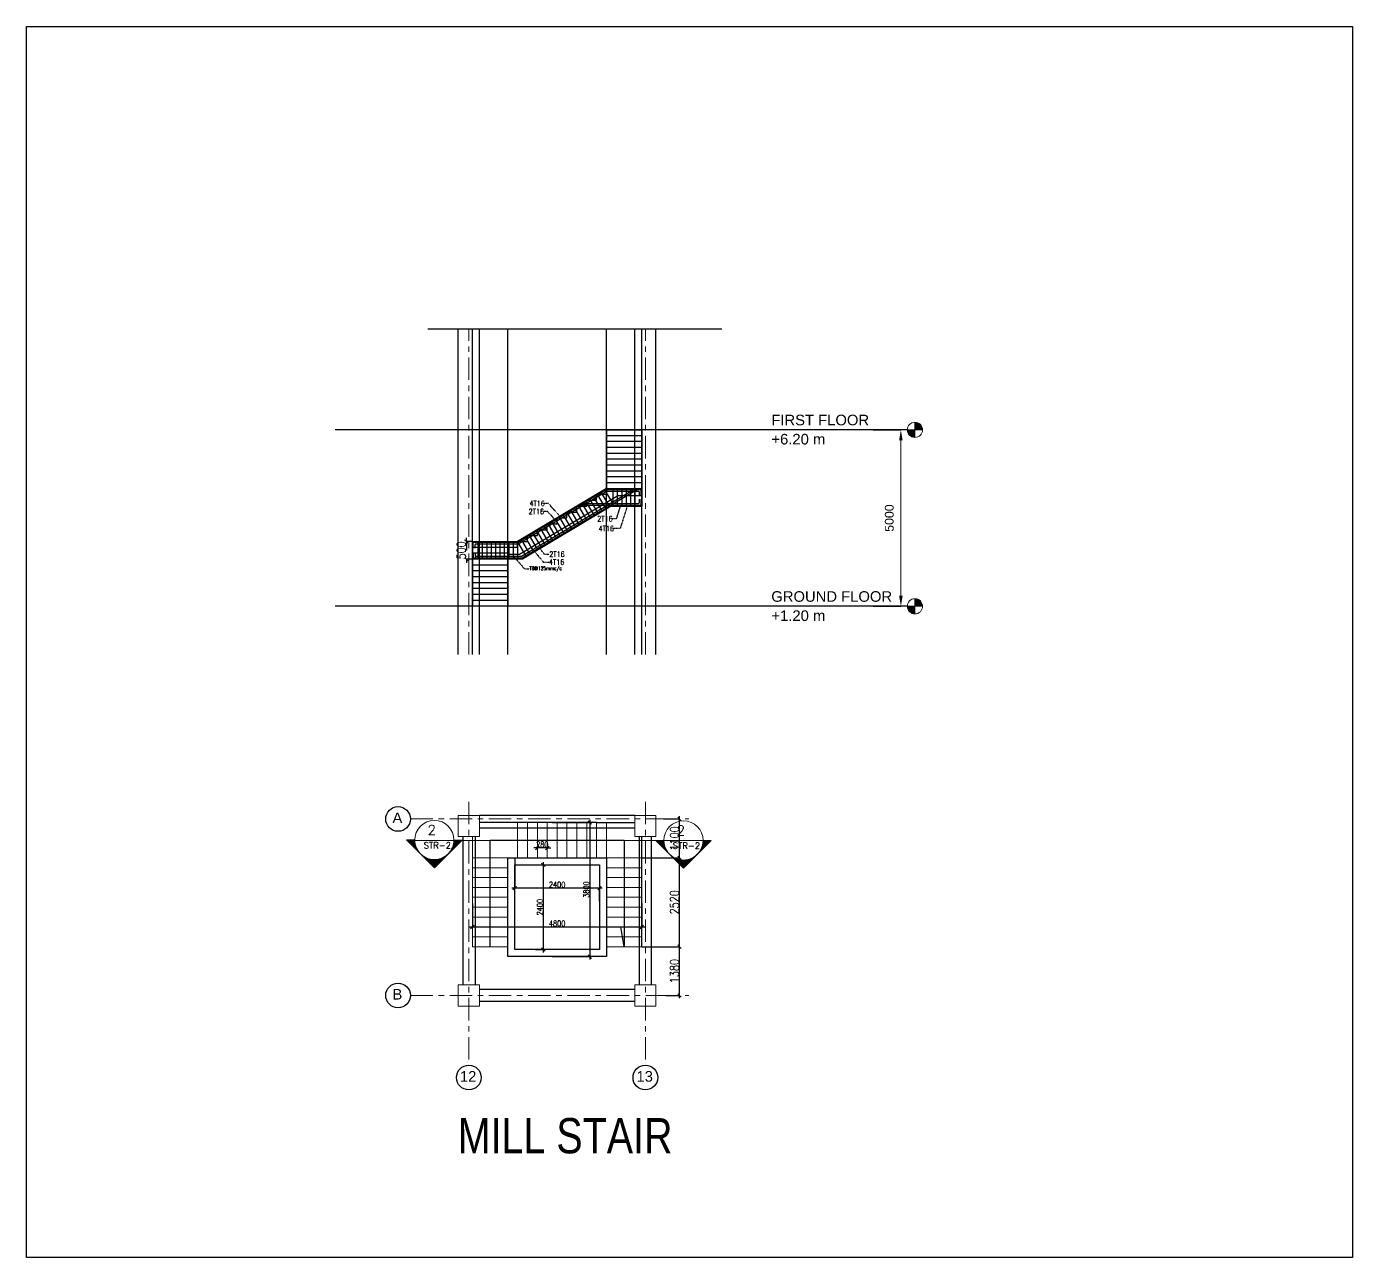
# Model space of a CAD drawing. Header units: millimetres. Extents: x 302989 to 1813244, y -656858 to -28185.
# Drawn here: x 1725616 to 1763175, y -612428 to -577549 of the extents above; entities that cross this region are included whole.
import ezdxf
from ezdxf import colors
from ezdxf.entities.mleader import LeaderData, LeaderLine
from ezdxf.math import Vec2, Vec3

# ---------------------------------------------------------------- set-up
doc = ezdxf.new("R2010")
doc.units = ezdxf.units.MM
doc.header["$MEASUREMENT"] = 0
doc.header["$PDMODE"] = 34
for name, pattern in [('Dashed', [0.24384, 0.12192, -0.12192]), ('Grid Line', [22.225, 12.7, -3.175, 3.175, -3.175]), ('Overhead', [3.96875, 2.38125, -1.5875])]:
    doc.linetypes.add(name, pattern=pattern)
for name, color, linetype, lineweight in [('A-FLOR-LEVL', 51, 'Continuous', 9), ('BEAMS', 3, 'Dashed', 30), ('DIM', 174, 'Continuous', 0), ('G-ANNO-SYMB', 111, 'Continuous', 9), ('LOAD AREA', 6, 'Continuous', 30), ('S-COLS', 5, 'Continuous', 9), ('S-GRID', 1, 'Continuous', 9), ('S-STRS-MBND', 31, 'Overhead', 9)]:
    doc.layers.add(name, color=color, linetype=linetype, lineweight=lineweight)
for name, color, linetype in [('BAR-NAME', 3, 'Continuous'), ('C.S LAYER Y', 131, 'Continuous'), ('COLS', 5, 'Continuous'), ('CUTTED-BAR', 2, 'Continuous'), ('limits', 7, 'Continuous')]:
    doc.layers.add(name, color=color, linetype=linetype)
doc.styles.add('ARIAL', font='arial.ttf', dxfattribs={"height": 2.2})
doc.styles.add('DIM', font='ROMANS.SHX', dxfattribs={"width": 0.8})
doc.styles.add('ITALICT', font='italict', dxfattribs={"height": 0.4})
doc.styles.get("Standard").update_dxf_attribs({"font": 'arial.ttf'})
doc.dimstyles.new('D250-1-100-BF', dxfattribs={"dimscale": 1000, "dimtxt": 0.25, "dimasz": 0.1, "dimexe": 0.1, "dimexo": 0.1, "dimgap": 0.02, "dimtad": 1, "dimdec": 0, "dimzin": 13, "dimdsep": 46, "dimtxsty": 'DIM', "dimblk1": 'OBLIQUE', "dimblk2": 'OBLIQUE', "dimsah": 1, "dimcen": 0, "dimdle": 0.08, "dimclrd": 8, "dimclre": 9, "dimclrt": 4, "dimadec": 0, "dimazin": 0, "dimtp": 1, "dimtm": 1, "dimtfac": 1000, "dimtdec": 0, "dimtix": 1, "dimtmove": 0, "dimatfit": 3, "dimldrblk": 'OBLIQUE', "dimfxl": 1, "dimtolj": 1, "dimtzin": 13, "dimarcsym": 0})
doc.dimstyles.new('ISO-25', dxfattribs={"dimtxt": 550, "dimasz": 600, "dimexe": 1.25, "dimexo": 0.625, "dimtad": 1, "dimdec": 0, "dimdsep": 46, "dimtxsty": 'Standard', "dimcen": 2.5, "dimadec": 0, "dimazin": 0, "dimtfac": 1, "dimtdec": 0, "dimtmove": 0, "dimatfit": 3, "dimfxl": 1, "dimarcsym": 0})

# ---------------------------------------------------------------- blocks, each defined once
blk = doc.blocks.new('_OBLIQUE')
at = {"color": 0, "linetype": 'ByBlock'}
blk.add_line((-0.5, -0.5), (0.5, 0.5), dxfattribs=at)
blk = doc.blocks.new('*D2033')
at = {"layer": 'Defpoints', "color": 0, "lineweight": -2, "ltscale": 2000, "transparency": 16777216}
for p in [(1740508, -600103), (1740508, -603903), (1741571, -603903)]:
    blk.add_point(p, dxfattribs=at)
at = {"layer": 'DIM', "color": 9, "lineweight": -2, "ltscale": 2000, "transparency": 16777216}
for p, q in [((1740508, -600103), (1741571, -600103)), ((1740508, -603903), (1741571, -603903))]:
    blk.add_line(p, q, dxfattribs=at)
at = {"layer": 'DIM', "color": 8, "lineweight": -2, "ltscale": 2000, "transparency": 16777216}
blk.add_line((1741571, -600023), (1741571, -603983), dxfattribs=at)
at = {"layer": 'DIM', "color": 8, "lineweight": -2, "ltscale": 2000, "transparency": 16777216, "xscale": 100, "yscale": 100, "zscale": 100}
for p, rotation in [((1741571, -600103), 90), ((1741571, -603903), 270)]:
    blk.add_blockref('_OBLIQUE', p, dxfattribs=dict(at, rotation=rotation))
at = {"layer": 'DIM', "color": 4, "lineweight": -2, "ltscale": 2000, "transparency": 16777216, "insert": (1741471, -602003), "char_height": 160, "attachment_point": 5, "rotation": 90, "style": 'DIM'}
blk.add_mtext('\\A1;3800', dxfattribs=at)
blk = doc.blocks.new('*D2034')
at = {"layer": 'Defpoints', "color": 0, "lineweight": -2, "ltscale": 2000, "transparency": 16777216}
for p in [(1738246, -602400), (1743046, -602400), (1743046, -603063)]:
    blk.add_point(p, dxfattribs=at)
at = {"layer": 'DIM', "color": 9, "lineweight": -2, "ltscale": 2000, "transparency": 16777216}
for p, q in [((1738246, -602400), (1738246, -603063)), ((1743046, -602400), (1743046, -603063))]:
    blk.add_line(p, q, dxfattribs=at)
at = {"layer": 'DIM', "color": 8, "lineweight": -2, "ltscale": 2000, "transparency": 16777216}
blk.add_line((1738166, -603063), (1743126, -603063), dxfattribs=at)
at = {"layer": 'DIM', "color": 8, "lineweight": -2, "ltscale": 2000, "transparency": 16777216, "xscale": 100, "yscale": 100, "zscale": 100, "rotation": 180}
blk.add_blockref('_OBLIQUE', (1738246, -603063), dxfattribs=at)
at = {"layer": 'DIM', "color": 8, "lineweight": -2, "ltscale": 2000, "transparency": 16777216, "xscale": 100, "yscale": 100, "zscale": 100}
blk.add_blockref('_OBLIQUE', (1743046, -603063), dxfattribs=at)
at = {"layer": 'DIM', "color": 4, "lineweight": -2, "ltscale": 2000, "transparency": 16777216, "insert": (1740646, -602963), "char_height": 160, "attachment_point": 5, "style": 'DIM'}
blk.add_mtext('\\A1;4800', dxfattribs=at)
blk = doc.blocks.new('*D2035')
at = {"layer": 'Defpoints', "color": 0, "lineweight": -2, "ltscale": 2000, "transparency": 16777216}
for p in [(1739446, -601103), (1739446, -601965), (1741846, -602336)]:
    blk.add_point(p, dxfattribs=at)
at = {"layer": 'DIM', "color": 9, "lineweight": -2, "ltscale": 2000, "transparency": 16777216}
for p, q in [((1739446, -601103), (1739446, -601965)), ((1741846, -602336), (1741846, -601965))]:
    blk.add_line(p, q, dxfattribs=at)
at = {"layer": 'DIM', "color": 8, "lineweight": -2, "ltscale": 2000, "transparency": 16777216}
blk.add_line((1741926, -601965), (1739366, -601965), dxfattribs=at)
at = {"layer": 'DIM', "color": 8, "lineweight": -2, "ltscale": 2000, "transparency": 16777216, "xscale": 100, "yscale": 100, "zscale": 100, "rotation": 180}
blk.add_blockref('_OBLIQUE', (1739446, -601965), dxfattribs=at)
at = {"layer": 'DIM', "color": 8, "lineweight": -2, "ltscale": 2000, "transparency": 16777216, "xscale": 100, "yscale": 100, "zscale": 100}
blk.add_blockref('_OBLIQUE', (1741846, -601965), dxfattribs=at)
at = {"layer": 'DIM', "color": 4, "lineweight": -2, "ltscale": 2000, "transparency": 16777216, "insert": (1740646, -601865), "char_height": 160, "attachment_point": 5, "style": 'DIM'}
blk.add_mtext('\\A1;2400', dxfattribs=at)
blk = doc.blocks.new('*D2036')
at = {"layer": 'Defpoints', "color": 0, "lineweight": -2, "ltscale": 2000, "transparency": 16777216}
for p in [(1740034, -601303), (1740257, -601303), (1740034, -603703)]:
    blk.add_point(p, dxfattribs=at)
at = {"layer": 'DIM', "color": 9, "lineweight": -2, "ltscale": 2000, "transparency": 16777216}
for p, q in [((1740034, -601303), (1740257, -601303)), ((1740034, -603703), (1740257, -603703))]:
    blk.add_line(p, q, dxfattribs=at)
at = {"layer": 'DIM', "color": 8, "lineweight": -2, "ltscale": 2000, "transparency": 16777216}
blk.add_line((1740257, -603783), (1740257, -601223), dxfattribs=at)
at = {"layer": 'DIM', "color": 8, "lineweight": -2, "ltscale": 2000, "transparency": 16777216, "xscale": 100, "yscale": 100, "zscale": 100}
for p, rotation in [((1740257, -601303), 90), ((1740257, -603703), 270)]:
    blk.add_blockref('_OBLIQUE', p, dxfattribs=dict(at, rotation=rotation))
at = {"layer": 'DIM', "color": 4, "lineweight": -2, "ltscale": 2000, "transparency": 16777216, "insert": (1740157, -602503), "char_height": 160, "attachment_point": 5, "rotation": 90, "style": 'DIM'}
blk.add_mtext('\\A1;2400', dxfattribs=at)
blk = doc.blocks.new('Section - M_Section Head - Filled-853-FOUNDATION')
at = {"layer": 'G-ANNO-SYMB'}
h = blk.add_hatch(color=256, dxfattribs=at)
edge = h.paths.add_edge_path(flags=0)
edge.add_line((-6, 8.49), (-6, 6))
edge.add_arc((-6, 0), 6, 90, 135)
edge.add_line((-10.24, 4.24), (-6, 8.49))
h = blk.add_hatch(color=256, dxfattribs=at)
edge = h.paths.add_edge_path(flags=0)
edge.add_line((-6, 8.49), (-1.76, 4.24))
edge.add_arc((-6, 0), 6, 45, 90)
edge.add_line((-6, 6), (-6, 8.49))
h = blk.add_hatch(color=256, dxfattribs=at)
edge = h.paths.add_edge_path(flags=0)
edge.add_line((-14.49, 0), (-10.24, 4.24))
edge.add_arc((-6, 0), 6, 135, 180)
edge.add_line((-12, 0), (-14.49, 0))
h = blk.add_hatch(color=256, dxfattribs=at)
edge = h.paths.add_edge_path(flags=0)
edge.add_line((2.49, 0), (0, 0))
edge.add_arc((-6, 0), 6, 360, 405)
edge.add_line((-1.76, 4.24), (2.49, 0))
for p, q in [((-6, 8.49), (-14.49, 0)), ((-6, 8.49), (-10.24, 4.24)), ((-6, 8.49), (2.49, 0)), ((-6, 6), (-6, 8.49)), ((-6, 8.49), (-6, 6)), ((-1.76, 4.24), (-6, 8.49)), ((-10.24, 4.24), (-14.49, 0)), ((2.49, 0), (-1.76, 4.24)), ((-14.49, 0), (-12, 0)), ((0, 0), (2.49, 0)), ((-12, 0), (-14.49, 0)), ((0, 0), (2.49, 0))]:
    blk.add_line(p, q, dxfattribs=at)
for start, end in [(360, 180), (135, 180), (90, 135), (45, 90), (360, 45), (180, 360)]:
    blk.add_arc((-6, 0), 6, start, end, dxfattribs=at)
blk = doc.blocks.new('*D2037')
at = {"layer": 'Defpoints', "color": 0, "lineweight": -2, "ltscale": 2000, "transparency": 16777216}
for p in [(1740086, -600739), (1740086, -600825), (1740366, -600739)]:
    blk.add_point(p, dxfattribs=at)
at = {"layer": 'DIM', "color": 8, "lineweight": -2, "ltscale": 2000, "transparency": 16777216}
for p, q in [((1740086, -600825), (1739986, -600825)), ((1740366, -600825), (1740086, -600825)), ((1740366, -600825), (1740466, -600825))]:
    blk.add_line(p, q, dxfattribs=at)
at = {"layer": 'DIM', "color": 9, "lineweight": -2, "ltscale": 2000, "transparency": 16777216}
for p, q in [((1740086, -600739), (1740086, -600825)), ((1740366, -600739), (1740366, -600825))]:
    blk.add_line(p, q, dxfattribs=at)
at = {"layer": 'DIM', "color": 8, "lineweight": -2, "ltscale": 2000, "transparency": 16777216, "xscale": 100, "yscale": 100, "zscale": 100}
blk.add_blockref('_OBLIQUE', (1740086, -600825), dxfattribs=at)
at = {"layer": 'DIM', "color": 8, "lineweight": -2, "ltscale": 2000, "transparency": 16777216, "xscale": 100, "yscale": 100, "zscale": 100, "rotation": 180}
blk.add_blockref('_OBLIQUE', (1740366, -600825), dxfattribs=at)
at = {"layer": 'DIM', "color": 4, "lineweight": -2, "ltscale": 2000, "transparency": 16777216, "insert": (1740226, -600725), "char_height": 160, "attachment_point": 5, "style": 'DIM'}
blk.add_mtext('\\A1;280', dxfattribs=at)
blk = doc.blocks.new('*D2038')
at = {"layer": 'A-FLOR-LEVL', "color": 8, "lineweight": -2, "ltscale": 2000, "transparency": 16777216}
blk.add_line((1744114, -605083), (1744114, -603543), dxfattribs=at)
at = {"layer": 'A-FLOR-LEVL', "color": 9, "lineweight": -2, "ltscale": 2000, "transparency": 16777216}
for p, q in [((1743046, -603623), (1744114, -603623)), ((1743729, -605003), (1744114, -605003))]:
    blk.add_line(p, q, dxfattribs=at)
at = {"layer": 'Defpoints', "color": 0, "lineweight": -2, "ltscale": 2000, "transparency": 16777216}
for p in [(1743046, -603623), (1744114, -603623), (1743729, -605003)]:
    blk.add_point(p, dxfattribs=at)
at = {"layer": 'A-FLOR-LEVL', "color": 8, "lineweight": -2, "ltscale": 2000, "transparency": 16777216, "xscale": 100, "yscale": 100, "zscale": 100}
for p, rotation in [((1744114, -603623), 90), ((1744114, -605003), 270)]:
    blk.add_blockref('_OBLIQUE', p, dxfattribs=dict(at, rotation=rotation))
at = {"layer": 'A-FLOR-LEVL', "color": 4, "lineweight": -2, "ltscale": 2000, "transparency": 16777216, "insert": (1743969, -604313), "char_height": 250, "attachment_point": 5, "rotation": 90, "style": 'DIM'}
blk.add_mtext('\\A1;1380', dxfattribs=at)
blk = doc.blocks.new('*D2039')
at = {"layer": 'A-FLOR-LEVL', "color": 9, "lineweight": -2, "ltscale": 2000, "transparency": 16777216}
for p, q in [((1743046, -601103), (1744114, -601103)), ((1743046, -603623), (1744114, -603623))]:
    blk.add_line(p, q, dxfattribs=at)
at = {"layer": 'A-FLOR-LEVL', "color": 8, "lineweight": -2, "ltscale": 2000, "transparency": 16777216}
blk.add_line((1744114, -603703), (1744114, -601023), dxfattribs=at)
at = {"layer": 'Defpoints', "color": 0, "lineweight": -2, "ltscale": 2000, "transparency": 16777216}
for p in [(1743046, -601103), (1744114, -601103), (1743046, -603623)]:
    blk.add_point(p, dxfattribs=at)
at = {"layer": 'A-FLOR-LEVL', "color": 8, "lineweight": -2, "ltscale": 2000, "transparency": 16777216, "xscale": 100, "yscale": 100, "zscale": 100}
for p, rotation in [((1744114, -601103), 90), ((1744114, -603623), 270)]:
    blk.add_blockref('_OBLIQUE', p, dxfattribs=dict(at, rotation=rotation))
at = {"layer": 'A-FLOR-LEVL', "color": 4, "lineweight": -2, "ltscale": 2000, "transparency": 16777216, "insert": (1743969, -602363), "char_height": 250, "attachment_point": 5, "rotation": 90, "style": 'DIM'}
blk.add_mtext('\\A1;2520', dxfattribs=at)
blk = doc.blocks.new('*D2040')
at = {"layer": 'A-FLOR-LEVL', "color": 9, "lineweight": -2, "ltscale": 2000, "transparency": 16777216}
for p, q in [((1743657, -600003), (1744114, -600003)), ((1743046, -601103), (1744114, -601103))]:
    blk.add_line(p, q, dxfattribs=at)
at = {"layer": 'A-FLOR-LEVL', "color": 8, "lineweight": -2, "ltscale": 2000, "transparency": 16777216}
blk.add_line((1744114, -601183), (1744114, -599923), dxfattribs=at)
at = {"layer": 'Defpoints', "color": 0, "lineweight": -2, "ltscale": 2000, "transparency": 16777216}
for p in [(1743657, -600003), (1744114, -600003), (1743046, -601103)]:
    blk.add_point(p, dxfattribs=at)
at = {"layer": 'A-FLOR-LEVL', "color": 8, "lineweight": -2, "ltscale": 2000, "transparency": 16777216, "xscale": 100, "yscale": 100, "zscale": 100}
for p, rotation in [((1744114, -600003), 90), ((1744114, -601103), 270)]:
    blk.add_blockref('_OBLIQUE', p, dxfattribs=dict(at, rotation=rotation))
at = {"layer": 'A-FLOR-LEVL', "color": 4, "lineweight": -2, "ltscale": 2000, "transparency": 16777216, "insert": (1743969, -600553), "char_height": 250, "attachment_point": 5, "rotation": 90, "style": 'DIM'}
blk.add_mtext('\\A1;1100', dxfattribs=at)
blk = doc.blocks.new('*D2041')
at = {"color": 0, "linetype": 'Continuous', "lineweight": -2, "transparency": 16777216}
for p, q in [((1749598, -588977), (1750385, -588977)), ((1749598, -593977), (1750385, -593977))]:
    blk.add_line(p, q, dxfattribs=at)
at = {"color": 0, "linetype": 'Continuous', "lineweight": 15, "transparency": 16777216}
blk.add_line((1750383, -593677), (1750383, -589277), dxfattribs=at)
at = {"color": 0, "linetype": 'Continuous', "lineweight": -2, "transparency": 16777216}
for points in [[(1750333, -589277), (1750433, -589277), (1750383, -588977)], [(1750333, -593677), (1750433, -593677), (1750383, -593977)]]:
    blk.add_solid(points, dxfattribs=at)
at = {"layer": 'Defpoints', "color": 0, "linetype": 'Continuous', "lineweight": -2, "transparency": 16777216}
for p in [(1749598, -588977), (1750383, -588977), (1749598, -593977)]:
    blk.add_point(p, dxfattribs=at)
at = {"color": 0, "linetype": 'Continuous', "transparency": 16777216, "insert": (1750056, -591477), "char_height": 250, "attachment_point": 5, "rotation": 90}
blk.add_mtext('5000', dxfattribs=at)
blk = doc.blocks.new('Level - Family2-1275136-Section-A02')
at = {"layer": 'A-FLOR-LEVL'}
h = blk.add_hatch(color=256, dxfattribs=at)
edge = h.paths.add_edge_path(flags=0)
edge.add_line((35846, 900), (35846, 1500))
edge.add_arc((35846, 900), 600, 0, 90, ccw=False)
edge.add_line((36446, 900), (35846, 900))
h = blk.add_hatch(color=256, dxfattribs=at)
edge = h.paths.add_edge_path(flags=0)
edge.add_line((35846, 900), (35846, 300))
edge.add_arc((35846, 900), 600, 180, 270, ccw=False)
edge.add_line((35246, 900), (35846, 900))
for p, q in [((35846, 300), (35846, 1500)), ((35846, 1500), (35846, 900)), ((36446, 900), (35246, 900)), ((35846, 900), (35246, 900)), ((35846, 300), (35846, 900)), ((35846, 900), (36446, 900))]:
    blk.add_line(p, q, dxfattribs=at)
blk.add_circle((35846, 900), 600, dxfattribs=at)
for start, end in [(360, 90), (180, 270)]:
    blk.add_arc((35846, 900), 600, start, end, dxfattribs=at)
blk = doc.blocks.new('*D2105')
at = {"layer": 'BEAMS', "color": 8, "lineweight": -2, "ltscale": 2000, "transparency": 16777216}
for p, q in [((1621453, -583238), (1621453, -583138)), ((1621453, -583238), (1621453, -583738)), ((1621453, -583738), (1621453, -583838))]:
    blk.add_line(p, q, dxfattribs=at)
at = {"layer": 'BEAMS', "color": 9, "lineweight": -2, "ltscale": 2000, "transparency": 16777216}
for p, q in [((1621623, -583238), (1621453, -583238)), ((1621623, -583738), (1621453, -583738))]:
    blk.add_line(p, q, dxfattribs=at)
at = {"layer": 'Defpoints', "color": 0, "lineweight": -2, "ltscale": 2000, "transparency": 16777216}
for p in [(1621623, -583238), (1621453, -583738), (1621623, -583738)]:
    blk.add_point(p, dxfattribs=at)
at = {"layer": 'BEAMS', "color": 8, "lineweight": -2, "ltscale": 2000, "transparency": 16777216, "xscale": 100, "yscale": 100, "zscale": 100}
for p, rotation in [((1621453, -583238), 270), ((1621453, -583738), 90)]:
    blk.add_blockref('_OBLIQUE', p, dxfattribs=dict(at, rotation=rotation))
at = {"layer": 'BEAMS', "color": 4, "lineweight": -2, "ltscale": 2000, "transparency": 16777216, "insert": (1621308, -583488), "char_height": 250, "attachment_point": 5, "rotation": 90, "style": 'DIM'}
blk.add_mtext('\\A1;500', dxfattribs=at)
blk = doc.blocks.new('*U2106')
at = {"layer": 'A-FLOR-LEVL', "lineweight": -2, "ltscale": 2000}
blk.add_line((124, 450), (124, 0), dxfattribs=at)
blk = doc.blocks.new('*U2107')
at = {"color": 0, "linetype": 'ByBlock', "lineweight": -2, "transparency": 16777216, "rotation": 30.81305782772527}
for p in [(1624964, -582560), (1625072, -582496), (1625179, -582432), (1625287, -582368), (1625394, -582304), (1625501, -582240), (1624320, -582944), (1624428, -582880), (1624535, -582816), (1624642, -582752), (1624750, -582688), (1624857, -582624), (1623676, -583329), (1623784, -583265), (1623891, -583201), (1623998, -583137), (1624106, -583073), (1624213, -583008), (1623032, -583713), (1623139, -583649), (1623247, -583585), (1623354, -583521), (1623461, -583457), (1623569, -583393)]:
    blk.add_blockref('*U2106', p, dxfattribs=at)
blk = doc.blocks.new('1236')
at = {"layer": 'A-FLOR-LEVL', "lineweight": -2, "ltscale": 2000}
for points in [[(1625602.5, -581761.3), (1625602.5, -582211.3)], [(1625727.5, -581761.3), (1625727.5, -582211.3)], [(1625852.5, -581761.3), (1625852.5, -582211.3)], [(1625977.5, -581761.3), (1625977.5, -582211.3)], [(1626102.5, -581761.3), (1626102.5, -582211.3)], [(1626227.5, -581761.3), (1626227.5, -582211.3)], [(1621777.8, -583262.8), (1621777.8, -583712.8)], [(1621902.8, -583262.8), (1621902.8, -583712.8)], [(1622027.8, -583262.8), (1622027.8, -583712.8)], [(1622152.8, -583262.8), (1622152.8, -583712.8)], [(1622277.8, -583262.8), (1622277.8, -583712.8)], [(1622402.8, -583262.8), (1622402.8, -583712.8)], [(1622527.8, -583262.8), (1622527.8, -583712.8)], [(1622652.8, -583262.8), (1622652.8, -583262.8)], [(1622652.8, -583262.8), (1622652.8, -583712.8)], [(1622777.8, -583262.8), (1622777.8, -583712.8)], [(1622902.8, -583262.8), (1622902.8, -583712.8)]]:
    blk.add_lwpolyline(points, dxfattribs=at)
at = {"layer": 'C.S LAYER Y', "color": 6, "lineweight": 25, "ltscale": 2000}
for p, q in [((1625425.6, -581761.3), (1622908.1, -583262.8)), ((1626206.4, -581761.3), (1623018.3, -583662.8)), ((1626304.1, -581761.3), (1623032.1, -583712.8)), ((1625425.6, -581761.3), (1626380.8, -581761.3)), ((1626396.8, -581777.3), (1626396.8, -581951.5)), ((1625439.3, -581811.3), (1622921.8, -583312.8)), ((1625439.3, -581811.3), (1626330.8, -581811.3)), ((1626346.8, -581827.3), (1626346.8, -581951.5)), ((1626346.8, -582033.6), (1626346.8, -582145.3)), ((1626396.8, -582033.6), (1626396.8, -582195.3)), ((1624671.1, -582211.3), (1626380.8, -582211.3)), ((1624754.9, -582161.3), (1626330.8, -582161.3)), ((1621647.8, -583423.3), (1621647.8, -583278.8)), ((1622908.1, -583262.8), (1621663.8, -583262.8)), ((1621647.8, -583552.3), (1621647.8, -583696.8)), ((1621697.8, -583423.3), (1621697.8, -583328.8)), ((1621697.8, -583552.3), (1621697.8, -583646.8)), ((1622921.8, -583312.8), (1621713.8, -583312.8)), ((1623032.1, -583712.8), (1621663.8, -583712.8)), ((1623018.3, -583662.8), (1621713.8, -583662.8))]:
    blk.add_line(p, q, dxfattribs=at)
for centre, start, end in [((1626380.8, -581777.3), 0, 90), ((1626330.8, -581827.3), 0, 90), ((1626330.8, -582145.3), 270, 0), ((1626380.8, -582195.3), 270, 0), ((1621663.8, -583278.8), 90, 180), ((1621713.8, -583328.8), 90, 180), ((1621713.8, -583646.8), 180, 270), ((1621663.8, -583696.8), 180, 270)]:
    blk.add_arc(centre, 16, start, end, dxfattribs=at)
at = {"layer": 'CUTTED-BAR', "color": 3, "lineweight": -2, "ltscale": 2000}
for p, q in [((1625422.8, -581733.8), (1622901.2, -583237.8)), ((1625422.8, -581733.8), (1626422.8, -581733.8)), ((1626422.8, -581733.8), (1626422.8, -582236.3)), ((1625556.5, -582236.3), (1623038.9, -583737.8)), ((1625556.5, -582236.3), (1626422.8, -582236.3)), ((1621622.8, -583737.8), (1621622.8, -583237.8)), ((1621622.8, -583237.8), (1622901.2, -583237.8)), ((1623038.9, -583737.8), (1621622.8, -583737.8))]:
    blk.add_line(p, q, dxfattribs=at)
at = {"color": 5, "lineweight": -2}
blk.add_blockref('*U2107', (0, 0), dxfattribs=at)
at = {"layer": 'BEAMS', "color": 5, "lineweight": -2, "ltscale": 2000}
dim = blk.add_linear_dim(base=(1621453.1, -583737.8), p1=(1621622.8, -583237.8), p2=(1621622.8, -583737.8), angle=90, dimstyle='D250-1-100-BF', override={"dimexe": 0, "dimexo": 0, "dimfxl": 3, "dimfxlon": 1}, dxfattribs=at)
dim.commit()
dim.dimension.update_dxf_attribs({"geometry": '*D2105', "text_midpoint": (1621308.1, -583487.8)})
at = {"layer": 'limits', "color": 4, "linetype": 'Continuous', "lineweight": 13}
ml = blk.add_multileader_mtext('Standard', dxfattribs=at)
ml.set_content('4T16', color=4, style='DIM')
ml.set_leader_properties()
ml.build(insert=Vec2(0, 0))
ml.multileader.update_dxf_attribs({"dogleg_length": 136.4, "arrow_head_size": 100})
ctx = ml.context
ctx.base_point, ctx.char_height, ctx.arrow_head_size, ctx.plane_origin = Vec3(1623235.9, -582158.9), 150, 100, Vec3(1624909, -582562.5)
notes = []
notes.append((ctx, [(1, (1, 1, 0), (1623776.3, -582158.9), (-1, 0), 136.4, [(0, [(1624118.1, -582541.1)], 0, [])])]))
ctx.mtext.insert, ctx.mtext.flow_direction = Vec3(1623237.9, -582083.9), 5
ml = blk.add_multileader_mtext('Standard', dxfattribs=at)
ml.set_content('2T16', color=4, style='DIM')
ml.set_leader_properties()
ml.build(insert=Vec2(0, 0))
ml.multileader.update_dxf_attribs({"dogleg_length": 136.4, "arrow_head_size": 100})
ctx = ml.context
ctx.base_point, ctx.char_height, ctx.arrow_head_size, ctx.plane_origin = Vec3(1623214.2, -582390.3), 150, 100, Vec3(1624108.2, -582492.5)
notes.append((ctx, [(1, (1, 1, 0), (1623754.7, -582390.3), (-1, 0), 136.4, [(0, [(1624008.3, -582664.8)], 0, [])])]))
ctx.mtext.insert, ctx.mtext.flow_direction = Vec3(1623216.2, -582315.3), 5
ml = blk.add_multileader_mtext('Standard', dxfattribs=at)
ml.set_content('2T16', color=4, style='DIM')
ml.set_leader_properties()
ml.build(insert=Vec2(0, 0))
ml.multileader.update_dxf_attribs({"dogleg_length": 136.4, "arrow_head_size": 100})
ctx = ml.context
ctx.base_point, ctx.char_height, ctx.arrow_head_size, ctx.plane_origin = Vec3(1625158.7, -582591.6), 150, 100, Vec3(1625751, -582095.6)
notes.append((ctx, [(1, (1, 1, 0), (1625699.1, -582591.6), (-1, 0), 136.4, [(0, [(1625830.8, -582161.3)], 0, [])])]))
ctx.mtext.insert, ctx.mtext.flow_direction = Vec3(1625160.7, -582516.6), 5
ml = blk.add_multileader_mtext('Standard', dxfattribs=at)
ml.set_content('4T16', color=4, style='DIM')
ml.set_leader_properties()
ml.build(insert=Vec2(0, 0))
ml.multileader.update_dxf_attribs({"dogleg_length": 136.4, "arrow_head_size": 100})
ctx = ml.context
ctx.base_point, ctx.char_height, ctx.arrow_head_size, ctx.plane_origin = Vec3(1625195.1, -582868.8), 150, 100, Vec3(1626551.8, -582165.6)
notes.append((ctx, [(1, (1, 1, 0), (1625808.5, -582868.8), (-1, 0), 209.4, [(0, [(1626017.2, -582211.3)], 0, [])])]))
ctx.mtext.insert, ctx.mtext.flow_direction = Vec3(1625197.1, -582793.8), 5
ml = blk.add_multileader_mtext('Standard', dxfattribs=at)
ml.set_content('T8@125mmc/c', color=4, style='DIM')
ml.set_leader_properties()
ml.build(insert=Vec2(0, 0))
ml.multileader.update_dxf_attribs({"dogleg_length": 136.4, "arrow_head_size": 100})
ctx = ml.context
ctx.base_point, ctx.char_height, ctx.arrow_head_size, ctx.plane_origin = Vec3(1623237.3, -584016.4), 100, 100, Vec3(1623670.8, -583849)
notes.append((ctx, [(0, (1, 1, 0), (1623100.9, -584016.4), (1, 0), 136.4, [(0, [(1622777.8, -583637.2)], 0, [])])]))
ctx.mtext.insert, ctx.mtext.flow_direction = Vec3(1623239.3, -583949.7), 5
ml = blk.add_multileader_mtext('Standard', dxfattribs=at)
ml.set_content('4T16', color=4, style='DIM')
ml.set_leader_properties()
ml.build(insert=Vec2(0, 0))
ml.multileader.update_dxf_attribs({"dogleg_length": 136.4, "arrow_head_size": 100})
ctx = ml.context
ctx.base_point, ctx.char_height, ctx.arrow_head_size, ctx.plane_origin = Vec3(1623790.6, -583819.9), 150, 100, Vec3(1624329.6, -583246.4)
notes.append((ctx, [(0, (1, 1, 0), (1623631.6, -583819.9), (1, 0), 159, [(0, [(1623375.6, -583507.9)], 0, [])])]))
ctx.mtext.insert, ctx.mtext.flow_direction = Vec3(1623792.6, -583744.9), 5
ml = blk.add_multileader_mtext('Standard', dxfattribs=at)
ml.set_content('2T16', color=4, style='DIM')
ml.set_leader_properties()
ml.build(insert=Vec2(0, 0))
ml.multileader.update_dxf_attribs({"dogleg_length": 136.4, "arrow_head_size": 100})
ctx = ml.context
ctx.base_point, ctx.char_height, ctx.arrow_head_size, ctx.plane_origin = Vec3(1623799.2, -583598.1), 150, 100, Vec3(1623528.8, -583176.4)
notes.append((ctx, [(0, (1, 1, 0), (1623659.6, -583598.1), (1, 0), 139.6, [(0, [(1623493, -583379.7)], 0, [])])]))
ctx.mtext.insert, ctx.mtext.flow_direction = Vec3(1623801.2, -583523.1), 5
for ctx, leaders in notes:
    for number, flags, end, landing, length, lines in leaders:
        leader = LeaderData()
        leader.index, (leader.has_last_leader_line, leader.has_dogleg_vector, leader.attachment_direction) = number, flags
        leader.last_leader_point, leader.dogleg_vector, leader.dogleg_length = Vec3(end), Vec3(landing), length
        for number, points, colour, breaks in lines:
            line = LeaderLine()
            line.index, line.vertices, line.color, line.breaks = number, Vec3.list(points), colors.encode_raw_color(colour), breaks
            leader.lines.append(line)
        ctx.leaders.append(leader)

msp = doc.modelspace()

# ---------------------------------------------------------------- linework, layer by layer
at = {"layer": 'A-FLOR-LEVL', "lineweight": -2, "ltscale": 2000}
msp.add_lwpolyline([(1725616.418, -577548.9682), (1763174.8819, -577548.9682), (1763174.8819, -612427.7804), (1725616.418, -612427.7804)], close=True, dxfattribs=at)
at = {"layer": 'COLS', "lineweight": -2, "ltscale": 2000}
for p, q in [((1737845.5591, -595342.6992), (1737845.5591, -586117.0151)), ((1738445.5591, -595342.6992), (1738445.5591, -586117.0151)), ((1742845.5591, -595342.6992), (1742845.5591, -586117.0151)), ((1743445.5591, -595342.6992), (1743445.5591, -586117.0151))]:
    msp.add_line(p, q, dxfattribs=at)
at = {"layer": 'CUTTED-BAR', "color": 3, "lineweight": -2, "ltscale": 2000}
for p, q in [((1742045.5584, -588977.1907), (1743045.5584, -588977.1907)), ((1742045.5584, -588977.1907), (1742045.5584, -590804.1907)), ((1742045.5584, -589134.1907), (1743045.5584, -589134.1907)), ((1743045.5584, -588977.1907), (1743045.5584, -590837.1907)), ((1742045.5584, -589301.1907), (1743045.5584, -589301.1907)), ((1742045.5584, -589468.1907), (1743045.5584, -589468.1907)), ((1742045.5584, -589635.1907), (1743045.5584, -589635.1907)), ((1742045.5584, -589802.1907), (1743045.5584, -589802.1907)), ((1742045.5584, -589969.1907), (1743045.5584, -589969.1907)), ((1742045.5584, -590136.1907), (1743045.5584, -590136.1907)), ((1742045.5584, -590303.1907), (1743045.5584, -590303.1907)), ((1742045.5584, -590470.1907), (1743045.5584, -590470.1907)), ((1742045.5584, -590637.1907), (1743045.5584, -590637.1907)), ((1742380.6721, -590837.1907), (1739580.6721, -592507.1907)), ((1742380.6721, -590837.1907), (1743045.5584, -590837.1907)), ((1739525.5584, -592307.1907), (1738245.5584, -592307.1907)), ((1738245.5584, -592307.1907), (1738245.5584, -593977.1907)), ((1739245.5584, -592474.1907), (1738245.5584, -592474.1907)), ((1739245.5584, -592641.1907), (1738245.5584, -592641.1907)), ((1739245.5584, -592307.1907), (1739245.5584, -593977.1907)), ((1739580.6721, -592507.1907), (1739245.5584, -592507.1907)), ((1739245.5584, -592808.1907), (1738245.5584, -592808.1907)), ((1739245.5584, -592975.1907), (1738245.5584, -592975.1907)), ((1739245.5584, -593142.1907), (1738245.5584, -593142.1907)), ((1739245.5584, -593309.1907), (1738245.5584, -593309.1907)), ((1739245.5584, -593476.1907), (1738245.5584, -593476.1907)), ((1739245.5584, -593643.1907), (1738245.5584, -593643.1907)), ((1739245.5584, -593810.1907), (1738245.5584, -593810.1907)), ((1739245.5584, -593977.1907), (1738245.5584, -593977.1907))]:
    msp.add_line(p, q, dxfattribs=at)
for points in [[(1741205.5584, -591305.1907), (1741205.5584, -591138.1907), (1741485.5584, -591138.1907)], [(1741485.5584, -591138.1907), (1741485.5584, -590971.1907), (1741765.5584, -590971.1907)], [(1741765.5584, -590971.1907), (1741765.5584, -590804.1907), (1742045.5584, -590804.1907)], [(1740645.5584, -591639.1907), (1740645.5584, -591472.1907), (1740925.5584, -591472.1907)], [(1740925.5584, -591472.1907), (1740925.5584, -591305.1907), (1741205.5584, -591305.1907)], [(1740085.5584, -591973.1907), (1740085.5584, -591806.1907), (1740365.5584, -591806.1907)], [(1740365.5584, -591806.1907), (1740365.5584, -591639.1907), (1740645.5584, -591639.1907)], [(1739525.5584, -592307.1907), (1739525.5584, -592140.1907), (1739805.5584, -592140.1907)], [(1739805.5584, -592140.1907), (1739805.5584, -591973.1907), (1740085.5584, -591973.1907)]]:
    msp.add_lwpolyline(points, dxfattribs=at)
at = {"layer": 'G-ANNO-SYMB', "lineweight": 25}
msp.add_line((1736613.0284, -600600.1039), (1744779.9158, -600610.6797), dxfattribs=at)
at = {"layer": 'LOAD AREA', "lineweight": -2, "ltscale": 2000}
for p, q in [((1738245.5584, -595342.6992), (1738245.5584, -586117.0151)), ((1739245.5584, -595342.6992), (1739245.5584, -586117.0151)), ((1742045.5591, -595342.6992), (1742045.5591, -586117.0151)), ((1743045.5584, -595342.6992), (1743045.5584, -586117.0151))]:
    msp.add_line(p, q, dxfattribs=at)
at = {"layer": 'LOAD AREA', "color": 8, "linetype": 'Continuous'}
for p, q in [((1750565.8175, -588977.1907), (1734359.744, -588977.1907)), ((1750565.8175, -593977.1907), (1734359.744, -593977.1907))]:
    msp.add_line(p, q, dxfattribs=at)
at = {"layer": 'LOAD AREA'}
for p, q in [((1742845.5591, -599903.0167), (1738445.5591, -599902.8209)), ((1737970.5591, -600502.8209), (1737970.5591, -604702.82)), ((1738320.5591, -600502.8209), (1738320.5591, -604702.8209)), ((1738445.5591, -600252.8209), (1742845.5591, -600252.8209)), ((1742970.5591, -600502.8209), (1742970.5591, -604702.8209)), ((1743320.5591, -604702.8209), (1743320.5591, -600502.8209))]:
    msp.add_line(p, q, dxfattribs=at)
for points in [[(1741765.5584, -600102.8209), (1738445.5591, -600102.8209)], [(1741765.5584, -600102.8209), (1742845.5591, -600102.8209)], [(1743045.5584, -603622.8208), (1743045.5584, -600502.8209)], [(1738745.5584, -603622.8248), (1738745.5599, -600602.8209), (1742545.5599, -600602.8209), (1742545.5599, -603622.8208), (1742446.6669, -603062.8208), (1742632.8575, -603062.8208)], [(1738445.5591, -604827.8209), (1742845.5591, -604827.8209)], [(1742845.5591, -605177.8209), (1738445.5591, -605177.8209)]]:
    msp.add_lwpolyline(points, dxfattribs=at)
at = {"layer": 'LOAD AREA', "ltscale": 0.5}
for points in [[(1739245.5584, -601102.8248), (1742045.5591, -601102.8248), (1742045.5591, -603902.8208), (1739245.5584, -603902.8208)], [(1739445.5584, -601302.8248), (1741845.5591, -601302.8248), (1741845.5591, -603702.8208), (1739445.5584, -603702.8208)]]:
    msp.add_lwpolyline(points, close=True, dxfattribs=at)
at = {"layer": 'LOAD AREA'}
for centre in [(1736141.2332, -600002.8206), (1736141.2332, -605002.8206), (1738145.5591, -607329.6755), (1743145.5592, -607329.6755)]:
    msp.add_circle(centre, 350, dxfattribs=at)
at = {"layer": 'S-COLS'}
for points in [[(1737845.5591, -599903.0167), (1738445.5591, -599903.0167), (1738445.5591, -600502.8209), (1737845.5591, -600502.8209)], [(1742845.5591, -599902.8209), (1743445.5591, -599902.8209), (1743445.5591, -600502.8209), (1742845.5591, -600502.8209)], [(1738445.5591, -604702.8209), (1737845.5591, -604702.8209), (1737845.5591, -605302.8209), (1738445.5591, -605302.8209)], [(1742845.5591, -604702.8209), (1743445.5591, -604702.8209), (1743445.5591, -605302.8209), (1742845.5591, -605302.8209)]]:
    msp.add_lwpolyline(points, close=True, dxfattribs=at)
at = {"layer": 'S-GRID', "lineweight": -2, "ltscale": 2000}
msp.add_line((1736987.4173, -586117.0151), (1745313.6166, -586117.0151), dxfattribs=at)
at = {"layer": 'S-GRID', "linetype": 'Grid Line', "ltscale": 50}
for p, q in [((1738145.5591, -595342.6992), (1738145.5591, -586117.0151)), ((1743145.5592, -595342.6992), (1743145.5592, -586117.0151)), ((1738145.5591, -599519.0712), (1738145.5591, -606979.6755)), ((1743145.5592, -599519.0712), (1743145.5592, -606979.6755)), ((1736491.2332, -600002.8206), (1744376.4538, -600002.8206)), ((1736491.2332, -605002.8206), (1744376.4538, -605002.8206))]:
    msp.add_line(p, q, dxfattribs=at)
at = {"layer": 'S-STRS-MBND', "linetype": 'Continuous'}
for p, q in [((1742045.5584, -590804.1907), (1742045.5584, -590637.1907)), ((1739525.5584, -600102.8209), (1739525.5584, -601102.8208)), ((1739805.5584, -600102.8209), (1739805.5584, -601102.8208)), ((1740085.5584, -600102.8209), (1740085.5584, -601102.8208)), ((1740365.5584, -600102.8209), (1740365.5584, -601102.8208)), ((1740645.5584, -600102.8209), (1740645.5584, -601102.8208)), ((1740925.5584, -600102.8209), (1740925.5584, -601102.8208)), ((1741205.5584, -600102.8209), (1741205.5584, -601102.8208)), ((1741485.5584, -600102.8209), (1741485.5584, -601102.8208)), ((1741765.5584, -600102.8209), (1741765.5584, -601102.8208)), ((1742045.5584, -600102.8209), (1742045.5584, -601102.8208)), ((1739245.5584, -601102.8248), (1738245.5584, -601102.8248)), ((1743045.5584, -601102.8208), (1742045.5584, -601102.8208)), ((1739245.5584, -601382.8248), (1738245.5584, -601382.8248)), ((1739245.5584, -601662.8248), (1738245.5584, -601662.8248)), ((1743045.5584, -601382.8208), (1742045.5584, -601382.8208)), ((1743045.5584, -601662.8208), (1742045.5584, -601662.8208)), ((1739245.5584, -601942.8248), (1738245.5584, -601942.8248)), ((1743045.5584, -601942.8208), (1742045.5584, -601942.8208)), ((1739245.5584, -602222.8248), (1738245.5584, -602222.8248)), ((1743045.5584, -602222.8208), (1742045.5584, -602222.8208)), ((1739245.5584, -602502.8248), (1738245.5584, -602502.8248)), ((1739245.5584, -602782.8248), (1738245.5584, -602782.8248)), ((1743045.5584, -602502.8208), (1742045.5584, -602502.8208)), ((1743045.5584, -602782.8208), (1742045.5584, -602782.8208)), ((1739245.5584, -603062.8248), (1738245.5584, -603062.8248)), ((1743045.5584, -603062.8208), (1742045.5584, -603062.8208)), ((1739245.5584, -603342.8248), (1738245.5584, -603342.8248)), ((1743045.5584, -603342.8208), (1742045.5584, -603342.8208)), ((1743045.5584, -603622.8208), (1742045.5584, -603622.8208))]:
    msp.add_line(p, q, dxfattribs=at)
msp.add_lwpolyline([(1739245.5584, -603622.8248), (1738245.5584, -603622.8248), (1738245.5584, -600502.8209)], dxfattribs=at)

# ---------------------------------------------------------------- block references
at = {"layer": 'A-FLOR-LEVL', "xscale": 0.36, "yscale": 0.36, "zscale": 0.36}
for p in [(1737877.3808, -589301.1907), (1737877.3808, -594301.1907)]:
    msp.add_blockref('Level - Family2-1275136-Section-A02', p, dxfattribs=at)
at = {"layer": 'BEAMS', "color": 5, "lineweight": -2}
msp.add_blockref('1236', (116622.7208, -8903.3692), dxfattribs=at)
at = {"layer": 'G-ANNO-SYMB', "lineweight": 25, "xscale": -92.60999999999993, "yscale": 92.6099999999999, "zscale": 92.6099999999999, "rotation": 179.9629023376311}
for p in [(1737724.3459, -600598.8307), (1744779.9157, -600611.3677)]:
    msp.add_blockref('Section - M_Section Head - Filled-853-FOUNDATION', p, dxfattribs=at)

# ---------------------------------------------------------------- texts
at = {"layer": 'A-FLOR-LEVL', "style": 'ARIAL', "width": 0.8}
msp.add_text('MILL STAIR', height=1000, dxfattribs=at).set_placement((1737828.9894, -609477.2369))
at = {"layer": 'A-FLOR-LEVL', "char_height": 300, "width": 4665.82125, "attachment_point": 1, "style": 'ARIAL'}
for s, insert in [('FIRST FLOOR', (1746712.5433, -588548.751)), ('+6.20 m', (1746716.4317, -589091.1378)), ('GROUND FLOOR', (1746712.5433, -593548.751)), ('+1.20 m', (1746716.4317, -594091.1378))]:
    msp.add_mtext(s, dxfattribs=dict(at, insert=insert))
at = {"layer": 'BAR-NAME', "width": 23126.416128, "attachment_point": 3, "rotation": 359.96290234, "style": 'ITALICT'}
for s, insert, char_height in [('{\\Fromant|c0;2}', (1737215.4331, -600175.1316), 280), ('{\\Fromant|c0;2}', (1744271.0029, -600187.6686), 280), ('{\\Fromant|c0;STR-2}', (1737639.578, -600661.3319), 175), ('{\\Fromant|c0;STR-2}', (1744695.1479, -600673.8689), 175)]:
    msp.add_mtext(s, dxfattribs=dict(at, insert=insert, char_height=char_height))
at = {"layer": 'LOAD AREA', "color": 7, "char_height": 300, "attachment_point": 2}
for s, insert in [('A', (1736122.0037, -599819.5899)), ('B', (1736122.0037, -604819.5899)), ('12', (1738126.3297, -607146.4448)), ('13', (1743126.3297, -607146.4448))]:
    msp.add_mtext(s, dxfattribs=dict(at, insert=insert))

# ---------------------------------------------------------------- dimensions: what is measured, and where the dimension line sits
at = {"color": 175, "linetype": 'Continuous', "true_color": 0x4554a5}
dim = msp.add_aligned_dim(p1=(1749597.7437, -593977.1907), p2=(1749597.7437, -588977.1907), distance=-785.7321, dimstyle='ISO-25', override={"dimtxt": 250, "dimasz": 300, "dimgap": 200, "dimlwd": 15}, dxfattribs=at)
dim.commit()
dim.dimension.update_dxf_attribs({"geometry": '*D2041', "text_midpoint": (1750055.8326, -591477.1907)})
at = {"layer": 'A-FLOR-LEVL', "lineweight": -2, "ltscale": 2000}
for base, p1, p2, override, picture, middle in [((1744113.632, -600002.8206), (1743045.5584, -601102.8208), (1743657.262, -600002.8206), {"dimexe": 0, "dimexo": 0, "dimtmove": 1, "dimfxl": 3, "dimfxlon": 1}, '*D2040', (1743968.632, -600552.8207)), ((1744113.632, -601102.8208), (1743045.5584, -603622.8208), (1743045.5584, -601102.8208), {"dimexe": 0, "dimexo": 0, "dimtmove": 1, "dimfxl": 3, "dimfxlon": 1}, '*D2039', (1743968.632, -602362.8208)), ((1744113.632, -603622.8208), (1743729.2137, -605002.8206), (1743045.5584, -603622.8208), {"dimexe": 0, "dimexo": 0, "dimfxl": 3, "dimfxlon": 1}, '*D2038', (1743968.632, -604312.8207))]:
    dim = msp.add_linear_dim(base=base, p1=p1, p2=p2, angle=270, dimstyle='D250-1-100-BF', override=override, dxfattribs=at)
    dim.commit()
    dim.dimension.update_dxf_attribs({"geometry": picture, "text_midpoint": middle})
at = {"layer": 'DIM', "lineweight": -2, "ltscale": 2000}
for base, p1, p2, picture, middle in [((1741570.77, -603902.8248), (1740507.9188, -600102.8209), (1740507.9188, -603902.8248), '*D2033', (1741470.77, -602002.8229)), ((1740257.2484, -601302.8248), (1740033.8628, -603702.8208), (1740033.8628, -601302.8248), '*D2036', (1740157.2484, -602502.8228))]:
    dim = msp.add_linear_dim(base=base, p1=p1, p2=p2, angle=90, dimstyle='D250-1-100-BF', override={"dimtxt": 0.16, "dimexe": 0, "dimexo": 0, "dimfxl": 3, "dimfxlon": 1}, dxfattribs=at)
    dim.commit()
    dim.dimension.update_dxf_attribs({"geometry": picture, "text_midpoint": middle})
for base, p1, p2, picture, middle in [((1740085.5584, -600824.9754), (1740365.5584, -600739.0011), (1740085.5584, -600739.0011), '*D2037', (1740225.5584, -600724.9754)), ((1739445.5584, -601965.2213), (1741845.5584, -602335.6535), (1739445.5584, -601102.8248), '*D2035', (1740645.5584, -601865.2213)), ((1743045.5584, -603062.8208), (1738245.5584, -602399.9577), (1743045.5584, -602399.9577), '*D2034', (1740645.5584, -602962.8208))]:
    dim = msp.add_linear_dim(base=base, p1=p1, p2=p2, dimstyle='D250-1-100-BF', override={"dimtxt": 0.16, "dimexe": 0, "dimexo": 0, "dimfxl": 3, "dimfxlon": 1}, dxfattribs=at)
    dim.commit()
    dim.dimension.update_dxf_attribs({"geometry": picture, "text_midpoint": middle})

doc.saveas('drawing.dxf')
